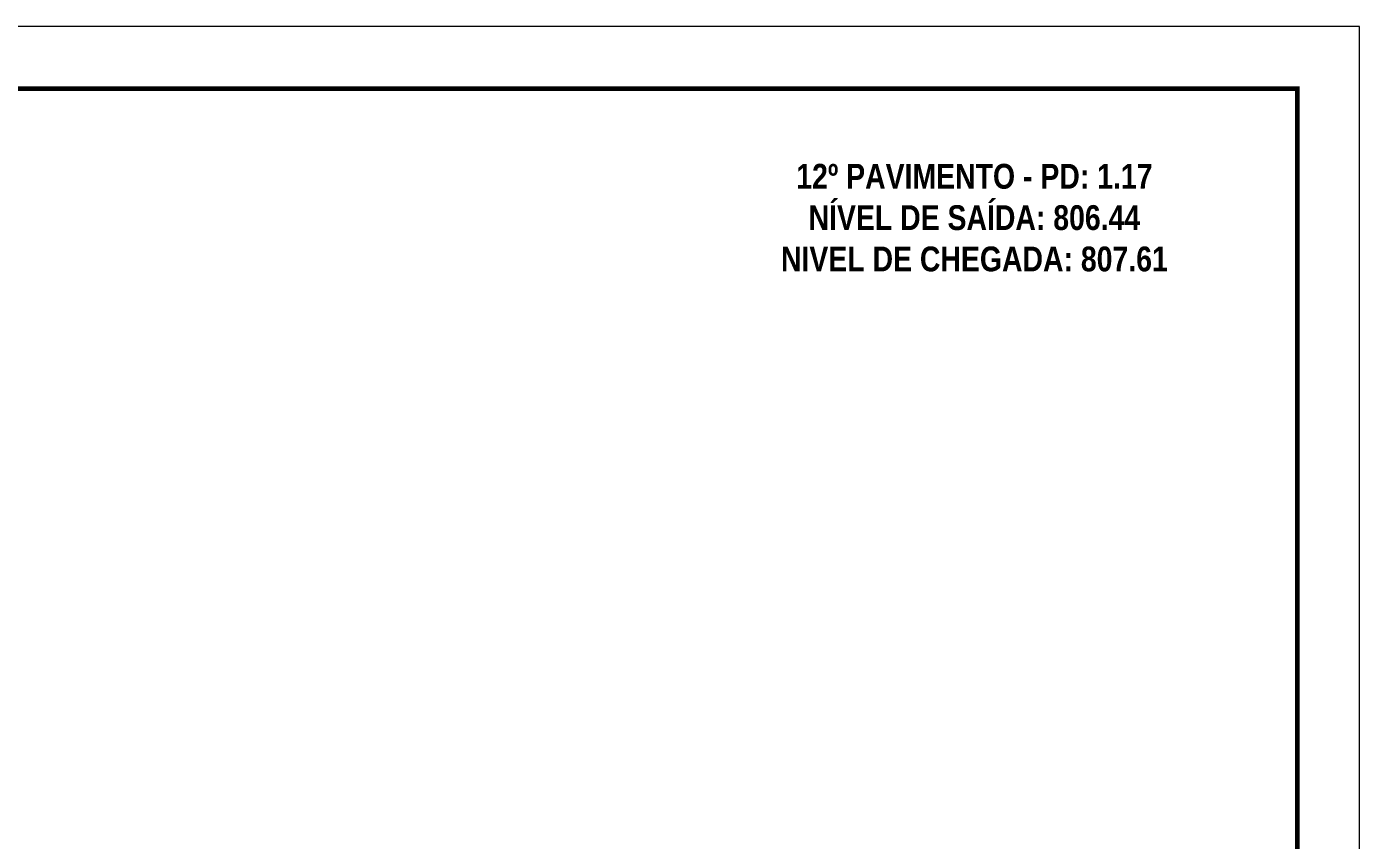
# Model space of a CAD drawing. Extents: x 808 to 7089, y -98 to 17032.
# Drawn here: x 1434 to 2293, y 9616 to 10141 of the extents above; entities that cross this region are included whole.
import ezdxf

# ---------------------------------------------------------------- set-up
doc = ezdxf.new("R2010")
doc.units = 0
doc.linetypes.add('DASHED', pattern=[0.75, 0.5, -0.25])
doc.layers.add('Folhas', color=255, linetype='Continuous', lineweight=9)
doc.layers.add('SARRAFO DE PRESSAO', color=251, linetype='DASHED', lineweight=9)
doc.layers.add('NOMENCLATURA', color=7, linetype='Continuous')
doc.styles.add('ROMANC', font='techb___.ttf', dxfattribs={"height": 2.5})

# ---------------------------------------------------------------- blocks, each defined once
blk = doc.blocks.new('9999999999')
at = {"layer": 'Folhas'}
blk.add_lwpolyline([(98138.98, 34190.21), (99623.98, 34190.21), (99623.98, 35240.21), (98138.98, 35240.21)], close=True, dxfattribs=at)
at = {"layer": 'Folhas', "color": 30, "const_width": 3}
blk.add_lwpolyline([(98213.98, 34230.21), (99583.98, 34230.21), (99583.98, 35200.21), (98213.98, 35200.21)], close=True, dxfattribs=at)

msp = doc.modelspace()

# ---------------------------------------------------------------- block references
at = {"layer": 'SARRAFO DE PRESSAO', "color": 6, "linetype": 'ByBlock'}
msp.add_blockref('9999999999', (-97330.81, -25099.18), dxfattribs=at)

# ---------------------------------------------------------------- texts
at = {"layer": 'NOMENCLATURA', "color": 2, "insert": (2044.91, 10079.17), "char_height": 16, "attachment_point": 2, "style": 'ROMANC'}
msp.add_mtext_dynamic_manual_height_columns('\\P12º PAVIMENTO - PD: 1.17\\PNÍVEL DE SAÍDA: 806.44\\PNIVEL DE CHEGADA: 807.61', width=328.3607, gutter_width=1, heights=[0], dxfattribs=at)

doc.saveas('drawing.dxf')
